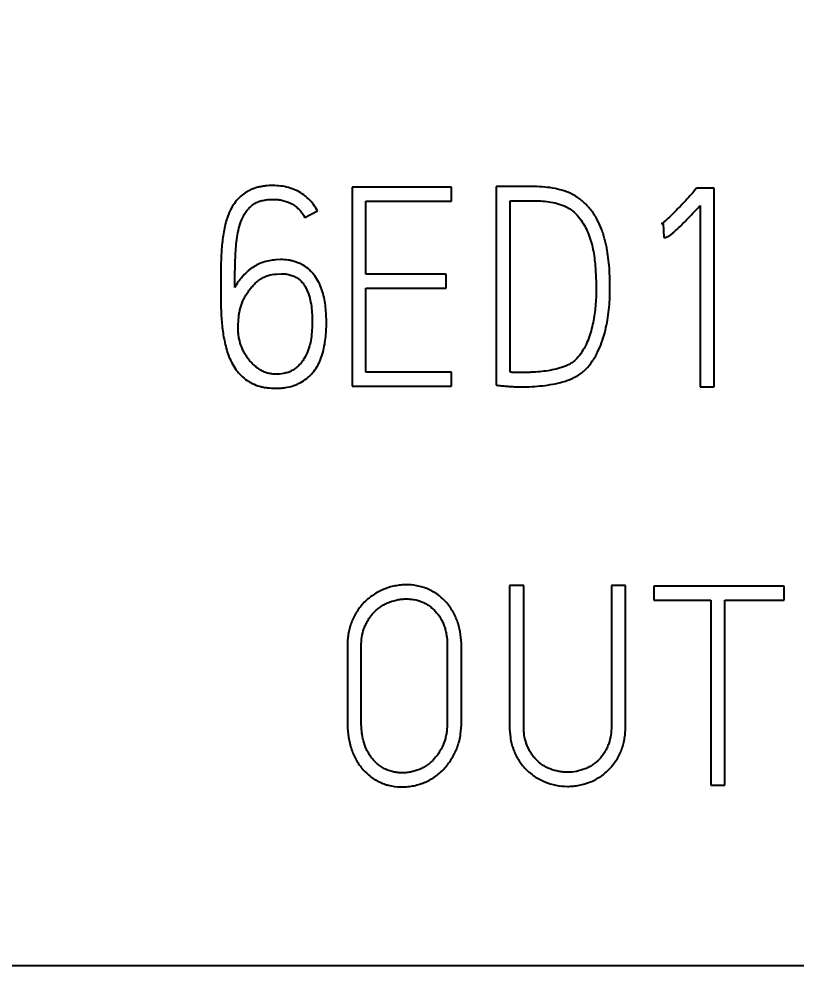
# Model space of a CAD drawing. Extents: x 0 to 420, y 0 to 297.
# Drawn here: x 139.41 to 145.64, y 165.51 to 173.28 of the extents above; entities that cross this region are included whole.
import ezdxf

# ---------------------------------------------------------------- set-up
doc = ezdxf.new("R2010")
doc.units = 0
doc.header["$LTSCALE"] = 23.1
for name, color, linetype in [('10000_FRONT', 7, 'CONTINUOUS'), ('10100_DIM_FRONT', 7, 'CONTINUOUS'), ('10500_FRONT_LABELING', 7, 'CONTINUOUS')]:
    doc.layers.add(name, color=color, linetype=linetype)
doc.styles.get("Standard").update_dxf_attribs({"font": 'txt', "width": 0.8})
doc.dimstyles.new('DIMSTYLE_1', dxfattribs={"dimtxt": 3.5, "dimasz": 3.5, "dimexe": 0.18, "dimexo": 0.0625, "dimgap": 0.09, "dimtad": 1, "dimtxsty": 'STANDARD', "dimcen": 0.09, "dimazin": 3, "dimtp": 0.05, "dimtm": 0.05, "dimtfac": 1, "dimtofl": 0, "dimtmove": 0, "dimatfit": 3, "dimtolj": 1})

# ---------------------------------------------------------------- blocks, each defined once
blk = doc.blocks.new('*D1')
at = {"layer": '10100_DIM_FRONT', "linetype": 'CONTINUOUS'}
for p, q in [((161.977533, 187.833527), (161.977533, 124.539487)), ((82.477533, 147.384527), (82.477533, 124.539487)), ((82.477533, 126.539487), (122.227533, 126.539487)), ((161.977533, 126.539487), (122.227533, 126.539487))]:
    blk.add_line(p, q, dxfattribs=at)
for points in [[(85.977533, 127.039487), (82.477533, 126.539487), (85.977533, 126.039487)], [(158.477533, 126.039487), (161.977533, 126.539487), (158.477533, 127.039487)]]:
    blk.add_solid(points, dxfattribs=at)
at = {"layer": '10100_DIM_FRONT', "linetype": 'CONTINUOUS', "width": 0.714286}
blk.add_text('79,5', height=3.5, dxfattribs=at).set_placement((118.396875, 127.414487))

msp = doc.modelspace()

# ---------------------------------------------------------------- linework, layer by layer
at = {"layer": '10000_FRONT', "color": 7, "linetype": 'CONTINUOUS'}
msp.add_line((90.4775, 165.6871), (161.9775, 165.6871), dxfattribs=at)
at = {"layer": '10500_FRONT_LABELING', "color": 7, "linetype": 'CONTINUOUS'}
for p, q in [((142.0742, 171.9345), (142.0742, 170.339)), ((142.8709, 171.9345), (142.0742, 171.9345)), ((142.8709, 171.8214), (142.8709, 171.9345)), ((143.4723, 171.9412), (143.2282, 171.939)), ((143.2282, 171.939), (143.2282, 170.3456)), ((144.837, 171.9256), (144.8215, 171.9079)), ((144.9768, 171.9256), (144.837, 171.9256)), ((144.9768, 170.3323), (144.9768, 171.9256)), ((143.3413, 170.4499), (143.3413, 171.8258)), ((143.3413, 171.8258), (143.5166, 171.8258)), ((142.1852, 171.2355), (142.1852, 171.8214)), ((142.1852, 171.8214), (142.8709, 171.8214)), ((144.8659, 171.7881), (144.8659, 170.3323)), ((141.6947, 171.6904), (141.7968, 171.7437)), ((144.5552, 171.6394), (144.5685, 171.6438)), ((144.5685, 171.6438), (144.5752, 171.5306)), ((141.4994, 171.3531), (141.4595, 171.3509)), ((141.4684, 171.2377), (141.5039, 171.2399)), ((142.8287, 171.2355), (142.1852, 171.2355)), ((142.8287, 171.1245), (142.8287, 171.2355)), ((142.1852, 170.4499), (142.1852, 171.1245)), ((142.1852, 171.1245), (142.8287, 171.1245)), ((142.8709, 170.4499), (142.1852, 170.4499)), ((142.8709, 170.339), (142.8709, 170.4499)), ((142.0742, 170.339), (142.8709, 170.339)), ((144.8659, 170.3323), (144.9768, 170.3323)), ((143.3369, 168.7367), (143.3369, 167.6094)), ((143.4501, 168.7367), (143.3369, 168.7367)), ((143.4501, 167.6094), (143.4501, 168.7367)), ((144.1535, 168.7367), (144.1535, 167.6094)), ((144.2667, 168.7367), (144.1535, 168.7367)), ((144.2667, 167.6094), (144.2667, 168.7367)), ((144.4931, 168.7323), (144.4931, 168.6191)), ((145.5383, 168.7323), (144.4931, 168.7323)), ((145.5383, 168.6191), (145.5383, 168.7323)), ((144.4931, 168.6191), (144.9502, 168.6191)), ((144.9502, 168.6191), (144.9502, 167.1345)), ((145.0634, 167.1345), (145.0634, 168.6191)), ((145.0634, 168.6191), (145.5383, 168.6191)), ((142.0365, 168.2508), (142.0365, 167.6405)), ((142.1474, 167.6405), (142.1474, 168.2508)), ((142.8376, 168.2508), (142.8376, 167.6405)), ((142.9508, 167.6405), (142.9508, 168.2508)), ((144.9502, 167.1345), (145.0634, 167.1345))]:
    msp.add_line(p, q, dxfattribs=at)
for points, knots in [([(141.7968, 171.7437), (141.7873, 171.7622), (141.7763, 171.7796), (141.7518, 171.8126), (141.7381, 171.828), (141.7079, 171.8567), (141.6918, 171.8695), (141.6576, 171.8923), (141.6396, 171.9023), (141.5828, 171.9282), (141.5431, 171.939), (141.4812, 171.9467), (141.4605, 171.9478), (141.4195, 171.9479), (141.399, 171.9468), (141.3684, 171.9435), (141.3582, 171.9421), (141.3379, 171.9385), (141.3277, 171.9363), (141.2975, 171.9285), (141.2781, 171.9216), (141.2501, 171.9085), (141.241, 171.9037), (141.2231, 171.8932), (141.2143, 171.8875), (141.1891, 171.8694), (141.1736, 171.8559), (141.1454, 171.8259), (141.1326, 171.8092), (141.1101, 171.7746), (141.1002, 171.7566), (141.0874, 171.7286), (141.0835, 171.719), (141.0761, 171.6997), (141.0727, 171.6899), (141.0633, 171.6603), (141.058, 171.6405), (141.0487, 171.6006), (141.0447, 171.5805), (141.0382, 171.5402), (141.0355, 171.5199), (141.0311, 171.4793), (141.0292, 171.459), (141.0261, 171.4182), (141.0249, 171.3977), (141.0222, 171.3362), (141.0215, 171.2951), (141.0204, 171.213), (141.0201, 171.172), (141.0201, 171.0901), (141.0206, 171.0491), (141.0219, 170.9673), (141.0229, 170.9264), (141.0271, 170.8653), (141.0289, 170.8449), (141.0332, 170.8043), (141.0357, 170.784), (141.0417, 170.7435), (141.0453, 170.7233), (141.0538, 170.683), (141.0587, 170.6629), (141.0698, 170.6229), (141.076, 170.6029), (141.0871, 170.5731), (141.0911, 170.5632), (141.0997, 170.5438), (141.1043, 170.5343), (141.1191, 170.5063), (141.1302, 170.4883), (141.1489, 170.4625), (141.1555, 170.4541), (141.1692, 170.438), (141.1764, 170.4304), (141.199, 170.4084), (141.2155, 170.3953), (141.2418, 170.3775), (141.2509, 170.3719), (141.2695, 170.3617), (141.2789, 170.357), (141.3078, 170.3444), (141.3279, 170.3378), (141.3589, 170.3306), (141.3694, 170.3286), (141.3903, 170.3255), (141.4218, 170.3218), (141.4533, 170.3209), (141.4848, 170.3216), (141.4954, 170.3222), (141.5164, 170.3239), (141.527, 170.3251), (141.5585, 170.3298), (141.5791, 170.3345), (141.6092, 170.344), (141.6191, 170.3476), (141.6387, 170.3557), (141.6484, 170.3603), (141.6766, 170.3751), (141.6942, 170.3866), (141.7187, 170.4062), (141.7266, 170.4132), (141.7418, 170.4278), (141.7492, 170.4356), (141.7699, 170.4598), (141.782, 170.4771), (141.7981, 170.5043), (141.8031, 170.5136), (141.8124, 170.5327), (141.8167, 170.5424), (141.8365, 170.5914), (141.8468, 170.632), (141.8576, 170.6943), (141.8604, 170.7153), (141.8646, 170.7572), (141.866, 170.7781), (141.8677, 170.82), (141.868, 170.8409), (141.8676, 170.8828), (141.8662, 170.9246), (141.8623, 170.9664), (141.8568, 171.0081), (141.8532, 171.0291), (141.8441, 171.0703), (141.8387, 171.0907), (141.8286, 171.1206), (141.8249, 171.1305), (141.8168, 171.1501), (141.8124, 171.1598), (141.7981, 171.1881), (141.7873, 171.206), (141.7688, 171.2314), (141.7622, 171.2396), (141.7483, 171.2554), (141.7409, 171.263), (141.7175, 171.2848), (141.7006, 171.2975), (141.6734, 171.3136), (141.6639, 171.3185), (141.6444, 171.3271), (141.6246, 171.3347), (141.6043, 171.3404), (141.5839, 171.3454), (141.5735, 171.3476), (141.5422, 171.3527), (141.5208, 171.3543), (141.4994, 171.3531)], [0, 0, 0, 0, 0.015625, 0.015625, 0.03125, 0.03125, 0.046875, 0.046875, 0.0625, 0.0625, 0.09375, 0.09375, 0.109375, 0.109375, 0.125, 0.125, 0.132812, 0.132812, 0.140625, 0.140625, 0.15625, 0.15625, 0.164062, 0.164062, 0.171875, 0.171875, 0.1875, 0.1875, 0.203125, 0.203125, 0.21875, 0.21875, 0.226562, 0.226562, 0.234375, 0.234375, 0.25, 0.25, 0.265625, 0.265625, 0.28125, 0.28125, 0.296875, 0.296875, 0.3125, 0.3125, 0.34375, 0.34375, 0.375, 0.375, 0.40625, 0.40625, 0.4375, 0.4375, 0.453125, 0.453125, 0.46875, 0.46875, 0.484375, 0.484375, 0.5, 0.5, 0.515625, 0.515625, 0.523438, 0.523438, 0.53125, 0.53125, 0.546875, 0.546875, 0.554688, 0.554688, 0.5625, 0.5625, 0.578125, 0.578125, 0.585938, 0.585938, 0.59375, 0.59375, 0.609375, 0.609375, 0.617188, 0.617188, 0.625, 0.640625, 0.640625, 0.648438, 0.648438, 0.65625, 0.65625, 0.671875, 0.671875, 0.679688, 0.679688, 0.6875, 0.6875, 0.703125, 0.703125, 0.710938, 0.710938, 0.71875, 0.71875, 0.734375, 0.734375, 0.742188, 0.742188, 0.75, 0.75, 0.78125, 0.78125, 0.796875, 0.796875, 0.8125, 0.8125, 0.828125, 0.828125, 0.84375, 0.859375, 0.859375, 0.875, 0.875, 0.890625, 0.890625, 0.898438, 0.898438, 0.90625, 0.90625, 0.921875, 0.921875, 0.929688, 0.929688, 0.9375, 0.9375, 0.953125, 0.953125, 0.960938, 0.960938, 0.96875, 0.976562, 0.976562, 0.984375, 0.984375, 1, 1, 1, 1]), ([(143.2282, 170.3456), (143.242, 170.3442), (143.2559, 170.3429), (143.2836, 170.3403), (143.2975, 170.339), (143.3252, 170.3365), (143.339, 170.3354), (143.3667, 170.3337), (143.3805, 170.3332), (143.4219, 170.3321), (143.4495, 170.3321), (143.5046, 170.3337), (143.5321, 170.3351), (143.5871, 170.3397), (143.6145, 170.3428), (143.6693, 170.3509), (143.6966, 170.356), (143.7375, 170.3652), (143.7511, 170.3686), (143.7783, 170.3763), (143.7917, 170.3806), (143.818, 170.3903), (143.831, 170.3957), (143.8563, 170.4075), (143.8688, 170.414), (143.893, 170.4283), (143.9048, 170.4363), (143.9269, 170.4536), (143.9373, 170.4628), (143.9669, 170.4922), (143.9843, 170.5141), (144.008, 170.5491), (144.0154, 170.561), (144.0295, 170.5851), (144.0361, 170.5974), (144.0548, 170.6347), (144.0656, 170.6603), (144.0846, 170.7128), (144.0929, 170.7398), (144.1074, 170.7937), (144.1136, 170.8208), (144.1239, 170.8753), (144.128, 170.9027), (144.1347, 170.9577), (144.1374, 170.9852), (144.1411, 171.0406), (144.1421, 171.0684), (144.1426, 171.1242), (144.1421, 171.1522), (144.1409, 171.208), (144.1402, 171.2359), (144.137, 171.2915), (144.1345, 171.3191), (144.1284, 171.3743), (144.1246, 171.4019), (144.1172, 171.4429), (144.1145, 171.4566), (144.1086, 171.4838), (144.1054, 171.4974), (144.0985, 171.5245), (144.0948, 171.538), (144.0866, 171.565), (144.0822, 171.5784), (144.0675, 171.6179), (144.056, 171.6435), (144.0364, 171.6806), (144.0295, 171.6928), (144.0146, 171.7167), (144.0066, 171.7285), (143.9899, 171.751), (143.9811, 171.7619), (143.9627, 171.783), (143.9532, 171.7931), (143.9333, 171.8126), (143.9229, 171.822), (143.9066, 171.8352), (143.901, 171.8395), (143.8896, 171.8479), (143.8837, 171.8519), (143.854, 171.8712), (143.8289, 171.8837), (143.79, 171.8994), (143.7768, 171.9042), (143.75, 171.9128), (143.7363, 171.9166), (143.6952, 171.9264), (143.6676, 171.9306), (143.612, 171.9363), (143.5841, 171.938), (143.5422, 171.9399), (143.5283, 171.9404), (143.5003, 171.9411), (143.4863, 171.9413), (143.4723, 171.9412)], [0, 0, 0, 0, 0.015625, 0.015625, 0.03125, 0.03125, 0.046875, 0.046875, 0.0625, 0.0625, 0.09375, 0.09375, 0.125, 0.125, 0.15625, 0.15625, 0.1875, 0.1875, 0.203125, 0.203125, 0.21875, 0.21875, 0.234375, 0.234375, 0.25, 0.25, 0.265625, 0.265625, 0.28125, 0.28125, 0.3125, 0.3125, 0.328125, 0.328125, 0.34375, 0.34375, 0.375, 0.375, 0.40625, 0.40625, 0.4375, 0.4375, 0.46875, 0.46875, 0.5, 0.5, 0.53125, 0.53125, 0.5625, 0.5625, 0.59375, 0.59375, 0.625, 0.625, 0.65625, 0.65625, 0.671875, 0.671875, 0.6875, 0.6875, 0.703125, 0.703125, 0.71875, 0.71875, 0.75, 0.75, 0.765625, 0.765625, 0.78125, 0.78125, 0.796875, 0.796875, 0.8125, 0.8125, 0.828125, 0.828125, 0.835938, 0.835938, 0.84375, 0.84375, 0.875, 0.875, 0.890625, 0.890625, 0.90625, 0.90625, 0.9375, 0.9375, 0.96875, 0.96875, 0.984375, 0.984375, 1, 1, 1, 1]), ([(144.8215, 171.9079), (144.8111, 171.896), (144.8004, 171.8845), (144.7791, 171.8612), (144.7684, 171.8495), (144.7364, 171.8147), (144.7149, 171.7916), (144.6714, 171.7458), (144.6496, 171.723), (144.6156, 171.6901), (144.6041, 171.6794), (144.5863, 171.6638), (144.5803, 171.6586), (144.5682, 171.6486), (144.562, 171.6437), (144.5552, 171.6394)], [0, 0, 0, 0, 0.125, 0.125, 0.25, 0.25, 0.5, 0.5, 0.75, 0.75, 0.875, 0.875, 0.9375, 0.9375, 1, 1, 1, 1]), ([(141.1333, 171.129), (141.1332, 171.1781), (141.1338, 171.2271), (141.1355, 171.3007), (141.1363, 171.3252), (141.1381, 171.3742), (141.1392, 171.3987), (141.1422, 171.4477), (141.1442, 171.4721), (141.1498, 171.521), (141.1536, 171.5454), (141.1632, 171.5933), (141.169, 171.617), (141.1839, 171.6635), (141.193, 171.6863), (141.2109, 171.7191), (141.2175, 171.7296), (141.2319, 171.7496), (141.2398, 171.7592), (141.2528, 171.7726), (141.2573, 171.7769), (141.2667, 171.7851), (141.2715, 171.7889), (141.2864, 171.7997), (141.297, 171.806), (141.3137, 171.814), (141.3195, 171.8164), (141.3312, 171.8208), (141.3371, 171.8227), (141.3549, 171.8279), (141.367, 171.8304), (141.3914, 171.8343), (141.4037, 171.8356), (141.4285, 171.8369), (141.4409, 171.8371), (141.4656, 171.8363), (141.4779, 171.8353), (141.5025, 171.8318), (141.5147, 171.8294), (141.5507, 171.8197), (141.5735, 171.8103), (141.6004, 171.7947), (141.6057, 171.7913), (141.6159, 171.7843), (141.6209, 171.7807), (141.6353, 171.7692), (141.6443, 171.7608), (141.6611, 171.7427), (141.6689, 171.7329), (141.6829, 171.7124), (141.6892, 171.7016), (141.6947, 171.6904)], [0, 0, 0, 0, 0.125, 0.125, 0.1875, 0.1875, 0.25, 0.25, 0.3125, 0.3125, 0.375, 0.375, 0.4375, 0.4375, 0.5, 0.5, 0.53125, 0.53125, 0.5625, 0.5625, 0.578125, 0.578125, 0.59375, 0.59375, 0.625, 0.625, 0.640625, 0.640625, 0.65625, 0.65625, 0.6875, 0.6875, 0.71875, 0.71875, 0.75, 0.75, 0.78125, 0.78125, 0.8125, 0.8125, 0.875, 0.875, 0.890625, 0.890625, 0.90625, 0.90625, 0.9375, 0.9375, 0.96875, 0.96875, 1, 1, 1, 1]), ([(143.5166, 171.8258), (143.5393, 171.8258), (143.562, 171.8252), (143.6071, 171.8227), (143.6296, 171.8211), (143.6744, 171.8154), (143.6967, 171.8112), (143.7297, 171.8015), (143.7405, 171.7979), (143.7618, 171.7898), (143.7723, 171.7854), (143.7928, 171.7756), (143.8028, 171.7702), (143.8224, 171.7584), (143.8319, 171.7519), (143.8591, 171.731), (143.8752, 171.7151), (143.9043, 171.6803), (143.9174, 171.6613), (143.9407, 171.6224), (143.9512, 171.6023), (143.9695, 171.561), (143.9774, 171.5397), (143.9912, 171.4962), (143.997, 171.4742), (144.0071, 171.4301), (144.0113, 171.408), (144.0179, 171.3635), (144.0204, 171.3412), (144.0244, 171.2965), (144.0259, 171.2741), (144.0284, 171.2292), (144.0294, 171.2067), (144.0309, 171.1617), (144.0314, 171.1391), (144.0316, 171.094), (144.0313, 171.0714), (144.0295, 171.0264), (144.028, 171.004), (144.0239, 170.9593), (144.0188, 170.9148), (144.0113, 170.8706), (144.0022, 170.8265), (143.9969, 170.8046), (143.9786, 170.7391), (143.9634, 170.6966), (143.932, 170.6361), (143.9204, 170.6167), (143.8942, 170.5803), (143.8797, 170.5631), (143.8587, 170.5439), (143.8543, 170.5402), (143.8454, 170.533), (143.8319, 170.5228), (143.8175, 170.5139), (143.7975, 170.5036), (143.787, 170.4993), (143.7657, 170.4914), (143.7549, 170.4876), (143.7224, 170.4776), (143.7005, 170.4725), (143.6565, 170.4635), (143.6343, 170.4599), (143.5898, 170.4541), (143.5674, 170.4519), (143.5336, 170.4499), (143.5223, 170.4494), (143.4997, 170.4485), (143.4884, 170.4482), (143.4544, 170.4476), (143.4318, 170.4477), (143.3979, 170.4477), (143.3866, 170.4476), (143.3639, 170.4481), (143.3526, 170.4487), (143.3413, 170.4499)], [0, 0, 0, 0, 0.03125, 0.03125, 0.0625, 0.0625, 0.09375, 0.09375, 0.109375, 0.109375, 0.125, 0.125, 0.140625, 0.140625, 0.15625, 0.15625, 0.1875, 0.1875, 0.21875, 0.21875, 0.25, 0.25, 0.28125, 0.28125, 0.3125, 0.3125, 0.34375, 0.34375, 0.375, 0.375, 0.40625, 0.40625, 0.4375, 0.4375, 0.46875, 0.46875, 0.5, 0.5, 0.53125, 0.53125, 0.5625, 0.59375, 0.59375, 0.625, 0.625, 0.6875, 0.6875, 0.71875, 0.71875, 0.75, 0.75, 0.757812, 0.757812, 0.765625, 0.78125, 0.78125, 0.796875, 0.796875, 0.8125, 0.8125, 0.84375, 0.84375, 0.875, 0.875, 0.90625, 0.90625, 0.921875, 0.921875, 0.9375, 0.9375, 0.96875, 0.96875, 0.984375, 0.984375, 1, 1, 1, 1]), ([(144.5752, 171.5306), (144.5794, 171.5307), (144.5834, 171.5313), (144.5915, 171.533), (144.5955, 171.534), (144.6033, 171.5368), (144.607, 171.5387), (144.6141, 171.5427), (144.6175, 171.545), (144.6276, 171.552), (144.6341, 171.5571), (144.6469, 171.5674), (144.6531, 171.5727), (144.6715, 171.5889), (144.6835, 171.6001), (144.7071, 171.6227), (144.7187, 171.6342), (144.7534, 171.669), (144.7761, 171.6926), (144.8212, 171.7401), (144.8436, 171.7641), (144.8659, 171.7881)], [0, 0, 0, 0, 0.03125, 0.03125, 0.0625, 0.0625, 0.09375, 0.09375, 0.125, 0.125, 0.1875, 0.1875, 0.25, 0.25, 0.375, 0.375, 0.5, 0.5, 0.75, 0.75, 1, 1, 1, 1]), ([(141.4595, 171.3509), (141.4248, 171.349), (141.3912, 171.3422), (141.3423, 171.3254), (141.3262, 171.3186), (141.2956, 171.3029), (141.281, 171.2941), (141.2601, 171.279), (141.2534, 171.2737), (141.2402, 171.2626), (141.2337, 171.2568), (141.2149, 171.239), (141.203, 171.2266), (141.1857, 171.2075), (141.18, 171.2011), (141.1692, 171.1878), (141.164, 171.181), (141.1495, 171.1598), (141.1408, 171.1448), (141.1333, 171.129)], [0, 0, 0, 0, 0.25, 0.25, 0.375, 0.375, 0.5, 0.5, 0.5625, 0.5625, 0.625, 0.625, 0.75, 0.75, 0.8125, 0.8125, 0.875, 0.875, 1, 1, 1, 1]), ([(141.5039, 171.2399), (141.5156, 171.2407), (141.5271, 171.2401), (141.55, 171.2372), (141.5613, 171.235), (141.5838, 171.2292), (141.5949, 171.2256), (141.6161, 171.2168), (141.6262, 171.2114), (141.6455, 171.1987), (141.6547, 171.1913), (141.6711, 171.1751), (141.6786, 171.1663), (141.6922, 171.1475), (141.6983, 171.1376), (141.7091, 171.1172), (141.7139, 171.1068), (141.7224, 171.0854), (141.7262, 171.0745), (141.7328, 171.0524), (141.7356, 171.0411), (141.743, 171.0073), (141.7465, 170.9847), (141.7517, 170.9392), (141.7533, 170.9163), (141.7545, 170.8819), (141.7547, 170.8704), (141.7547, 170.8474), (141.7545, 170.8359), (141.7533, 170.8013), (141.7514, 170.7785), (141.7468, 170.7329), (141.7438, 170.7102), (141.7367, 170.6765), (141.7339, 170.6654), (141.7274, 170.6432), (141.7237, 170.6321), (141.7115, 170.5996), (141.7019, 170.5786), (141.6838, 170.5489), (141.6771, 170.5393), (141.6627, 170.5211), (141.655, 170.5125), (141.6389, 170.4961), (141.6303, 170.4884), (141.612, 170.4742), (141.6021, 170.4677), (141.5816, 170.4567), (141.571, 170.4522), (141.549, 170.4449), (141.5376, 170.442), (141.5032, 170.4356), (141.4801, 170.4339), (141.4512, 170.4346), (141.4454, 170.4349), (141.4338, 170.4359), (141.4279, 170.4365), (141.4106, 170.4392), (141.3993, 170.4418), (141.3772, 170.4488), (141.3665, 170.4532), (141.3456, 170.4637), (141.3355, 170.4697), (141.3163, 170.4826), (141.3071, 170.4896), (141.2893, 170.5043), (141.2807, 170.5121), (141.2643, 170.5287), (141.2564, 170.5374), (141.2418, 170.5554), (141.2349, 170.5647), (141.222, 170.5838), (141.2159, 170.5937), (141.2047, 170.6141), (141.1996, 170.6246), (141.1856, 170.6565), (141.1783, 170.6784), (141.1696, 170.712), (141.1672, 170.7234), (141.1632, 170.7464), (141.1618, 170.7579), (141.1593, 170.7924), (141.1597, 170.8153), (141.1618, 170.8611), (141.1635, 170.884), (141.1683, 170.9183), (141.1702, 170.9298), (141.1749, 170.9524), (141.1776, 170.9635), (141.1872, 170.9965), (141.1956, 171.0178), (141.2109, 171.0488), (141.2165, 171.059), (141.2286, 171.0787), (141.2351, 171.0882), (141.2486, 171.1069), (141.2555, 171.116), (141.2699, 171.134), (141.2774, 171.1427), (141.2932, 171.1595), (141.3017, 171.1676), (141.3192, 171.1827), (141.3284, 171.1896), (141.3477, 171.2022), (141.3577, 171.2079), (141.3787, 171.2178), (141.3896, 171.2221), (141.4225, 171.2324), (141.4451, 171.2363), (141.4684, 171.2377)], [0, 0, 0, 0, 0.015625, 0.015625, 0.03125, 0.03125, 0.046875, 0.046875, 0.0625, 0.0625, 0.078125, 0.078125, 0.09375, 0.09375, 0.109375, 0.109375, 0.125, 0.125, 0.140625, 0.140625, 0.15625, 0.15625, 0.1875, 0.1875, 0.21875, 0.21875, 0.234375, 0.234375, 0.25, 0.25, 0.28125, 0.28125, 0.3125, 0.3125, 0.328125, 0.328125, 0.34375, 0.34375, 0.375, 0.375, 0.390625, 0.390625, 0.40625, 0.40625, 0.421875, 0.421875, 0.4375, 0.4375, 0.453125, 0.453125, 0.46875, 0.46875, 0.5, 0.5, 0.507812, 0.507812, 0.515625, 0.515625, 0.53125, 0.53125, 0.546875, 0.546875, 0.5625, 0.5625, 0.578125, 0.578125, 0.59375, 0.59375, 0.609375, 0.609375, 0.625, 0.625, 0.640625, 0.640625, 0.65625, 0.65625, 0.6875, 0.6875, 0.703125, 0.703125, 0.71875, 0.71875, 0.75, 0.75, 0.78125, 0.78125, 0.796875, 0.796875, 0.8125, 0.8125, 0.84375, 0.84375, 0.859375, 0.859375, 0.875, 0.875, 0.890625, 0.890625, 0.90625, 0.90625, 0.921875, 0.921875, 0.9375, 0.9375, 0.953125, 0.953125, 0.96875, 0.96875, 1, 1, 1, 1]), ([(142.9508, 168.2508), (142.9508, 168.3136), (142.9427, 168.3751), (142.9186, 168.4499), (142.9131, 168.4646), (142.9008, 168.4933), (142.8872, 168.5213), (142.8709, 168.5479), (142.853, 168.5736), (142.8432, 168.5861), (142.8226, 168.6097), (142.8118, 168.6209), (142.7892, 168.6423), (142.7773, 168.6524), (142.7585, 168.6665), (142.7521, 168.6709), (142.7389, 168.6796), (142.7322, 168.6837), (142.7116, 168.6954), (142.6975, 168.7024), (142.6687, 168.7147), (142.6541, 168.72), (142.6241, 168.7291), (142.6087, 168.7329), (142.5621, 168.7416), (142.5308, 168.744), (142.4837, 168.743), (142.468, 168.7418), (142.4366, 168.738), (142.4211, 168.7352), (142.3753, 168.7248), (142.3456, 168.715), (142.3022, 168.696), (142.288, 168.6889), (142.2608, 168.6735), (142.2476, 168.6651), (142.2221, 168.6472), (142.2098, 168.6376), (142.1861, 168.6171), (142.1746, 168.6061), (142.1423, 168.5717), (142.1237, 168.5468), (142.0993, 168.5067), (142.0918, 168.493), (142.0781, 168.4645), (142.0719, 168.4501), (142.0612, 168.4208), (142.0566, 168.4059), (142.0489, 168.3757), (142.0459, 168.3604), (142.041, 168.3293), (142.0393, 168.3136), (142.037, 168.2822), (142.0365, 168.2665), (142.0365, 168.2508)], [0, 0, 0, 0, 0.125, 0.125, 0.15625, 0.15625, 0.1875, 0.21875, 0.21875, 0.25, 0.25, 0.28125, 0.28125, 0.3125, 0.3125, 0.328125, 0.328125, 0.34375, 0.34375, 0.375, 0.375, 0.40625, 0.40625, 0.4375, 0.4375, 0.5, 0.5, 0.53125, 0.53125, 0.5625, 0.5625, 0.625, 0.625, 0.65625, 0.65625, 0.6875, 0.6875, 0.71875, 0.71875, 0.75, 0.75, 0.8125, 0.8125, 0.84375, 0.84375, 0.875, 0.875, 0.90625, 0.90625, 0.9375, 0.9375, 0.96875, 0.96875, 1, 1, 1, 1]), ([(142.1474, 168.2508), (142.1474, 168.2748), (142.149, 168.2986), (142.1559, 168.3456), (142.1614, 168.3687), (142.1733, 168.4028), (142.1779, 168.4141), (142.188, 168.4358), (142.1936, 168.4464), (142.2057, 168.467), (142.2122, 168.477), (142.2263, 168.4964), (142.2339, 168.5059), (142.2582, 168.5326), (142.276, 168.5484), (142.3052, 168.5693), (142.3153, 168.5758), (142.3363, 168.5878), (142.3471, 168.5932), (142.3799, 168.6077), (142.4027, 168.6152), (142.438, 168.6234), (142.4498, 168.6255), (142.4736, 168.6287), (142.4855, 168.6296), (142.5093, 168.6304), (142.5212, 168.6302), (142.5452, 168.6287), (142.5573, 168.6273), (142.5928, 168.6212), (142.6158, 168.6144), (142.6489, 168.6001), (142.6597, 168.5946), (142.6804, 168.5825), (142.7002, 168.569), (142.7184, 168.5535), (142.7359, 168.5369), (142.7443, 168.5282), (142.7677, 168.501), (142.7814, 168.4814), (142.7983, 168.4494), (142.8034, 168.4384), (142.8122, 168.4161), (142.8198, 168.3935), (142.8254, 168.3702), (142.8301, 168.3466), (142.8319, 168.3346), (142.8363, 168.2988), (142.8376, 168.2749), (142.8376, 168.2508)], [0, 0, 0, 0, 0.0625, 0.0625, 0.125, 0.125, 0.15625, 0.15625, 0.1875, 0.1875, 0.21875, 0.21875, 0.25, 0.25, 0.3125, 0.3125, 0.34375, 0.34375, 0.375, 0.375, 0.4375, 0.4375, 0.46875, 0.46875, 0.5, 0.5, 0.53125, 0.53125, 0.5625, 0.5625, 0.625, 0.625, 0.65625, 0.65625, 0.6875, 0.71875, 0.71875, 0.75, 0.75, 0.8125, 0.8125, 0.84375, 0.84375, 0.875, 0.90625, 0.90625, 0.9375, 0.9375, 1, 1, 1, 1]), ([(142.0365, 167.6405), (142.0365, 167.6081), (142.0382, 167.576), (142.046, 167.5122), (142.0521, 167.4807), (142.0654, 167.4339), (142.0705, 167.4185), (142.0821, 167.3884), (142.0885, 167.3737), (142.1029, 167.345), (142.1108, 167.3309), (142.1281, 167.3036), (142.1376, 167.2903), (142.1677, 167.2524), (142.1903, 167.2297), (142.2218, 167.2046), (142.2282, 167.1998), (142.2415, 167.1904), (142.2483, 167.1859), (142.269, 167.1731), (142.2974, 167.1578), (142.3273, 167.1461), (142.3503, 167.1387), (142.3581, 167.1365), (142.3738, 167.1324), (142.3818, 167.1306), (142.4217, 167.123), (142.4539, 167.1206), (142.5025, 167.1217), (142.5188, 167.123), (142.5509, 167.1272), (142.5668, 167.1302), (142.5981, 167.1377), (142.6135, 167.1422), (142.6364, 167.1501), (142.644, 167.1529), (142.6591, 167.159), (142.6666, 167.1623), (142.7033, 167.1793), (142.7306, 167.1961), (142.7687, 167.2255), (142.781, 167.2361), (142.8044, 167.2586), (142.8155, 167.2704), (142.8468, 167.3072), (142.8649, 167.3338), (142.897, 167.3902), (142.9106, 167.4195), (142.9264, 167.4649), (142.931, 167.4803), (142.9386, 167.5116), (142.9416, 167.5276), (142.9487, 167.5757), (142.9508, 167.608), (142.9508, 167.6405)], [0, 0, 0, 0, 0.0625, 0.0625, 0.125, 0.125, 0.15625, 0.15625, 0.1875, 0.1875, 0.21875, 0.21875, 0.25, 0.25, 0.3125, 0.3125, 0.328125, 0.328125, 0.34375, 0.34375, 0.375, 0.40625, 0.40625, 0.421875, 0.421875, 0.4375, 0.4375, 0.5, 0.5, 0.53125, 0.53125, 0.5625, 0.5625, 0.59375, 0.59375, 0.609375, 0.609375, 0.625, 0.625, 0.6875, 0.6875, 0.71875, 0.71875, 0.75, 0.75, 0.8125, 0.8125, 0.875, 0.875, 0.90625, 0.90625, 0.9375, 0.9375, 1, 1, 1, 1]), ([(142.8376, 167.6405), (142.8376, 167.6155), (142.8361, 167.5907), (142.8312, 167.5538), (142.8291, 167.5416), (142.8237, 167.5173), (142.8205, 167.5052), (142.809, 167.4694), (142.7992, 167.4465), (142.7817, 167.4137), (142.7754, 167.403), (142.7617, 167.3822), (142.7543, 167.372), (142.7307, 167.3429), (142.7133, 167.3255), (142.6844, 167.3021), (142.6743, 167.2949), (142.6531, 167.2814), (142.6421, 167.2753), (142.6085, 167.2592), (142.585, 167.2509), (142.5486, 167.2419), (142.5362, 167.2394), (142.5115, 167.236), (142.4992, 167.235), (142.4744, 167.2342), (142.462, 167.2344), (142.437, 167.2362), (142.4245, 167.2378), (142.3878, 167.2447), (142.3641, 167.2523), (142.33, 167.2685), (142.3191, 167.2746), (142.2984, 167.2882), (142.2885, 167.2957), (142.2695, 167.3118), (142.2604, 167.3205), (142.2433, 167.3388), (142.2273, 167.3578), (142.2133, 167.3784), (142.2003, 167.3998), (142.1944, 167.4109), (142.1787, 167.4448), (142.1707, 167.4682), (142.1614, 167.5044), (142.1588, 167.5167), (142.1544, 167.5412), (142.1527, 167.5536), (142.1486, 167.5906), (142.1474, 167.6155), (142.1474, 167.6405)], [0, 0, 0, 0, 0.0625, 0.0625, 0.09375, 0.09375, 0.125, 0.125, 0.1875, 0.1875, 0.21875, 0.21875, 0.25, 0.25, 0.3125, 0.3125, 0.34375, 0.34375, 0.375, 0.375, 0.4375, 0.4375, 0.46875, 0.46875, 0.5, 0.5, 0.53125, 0.53125, 0.5625, 0.5625, 0.625, 0.625, 0.65625, 0.65625, 0.6875, 0.6875, 0.71875, 0.71875, 0.75, 0.78125, 0.78125, 0.8125, 0.8125, 0.875, 0.875, 0.90625, 0.90625, 0.9375, 0.9375, 1, 1, 1, 1]), ([(143.3369, 167.6094), (143.3369, 167.578), (143.3389, 167.5469), (143.3459, 167.5007), (143.3489, 167.4855), (143.3546, 167.4627), (143.3567, 167.4552), (143.3614, 167.4402), (143.3639, 167.4327), (143.3774, 167.3958), (143.3911, 167.3679), (143.4155, 167.3282), (143.4243, 167.3154), (143.4433, 167.2906), (143.4537, 167.2785), (143.4863, 167.2446), (143.5102, 167.2246), (143.549, 167.1981), (143.5625, 167.1899), (143.5903, 167.175), (143.6044, 167.1683), (143.6477, 167.1504), (143.6776, 167.1413), (143.7396, 167.1288), (143.7707, 167.1257), (143.8174, 167.1256), (143.833, 167.1263), (143.8643, 167.1293), (143.88, 167.1317), (143.9261, 167.1408), (143.956, 167.1497), (143.9994, 167.1674), (144.0137, 167.1741), (144.0415, 167.189), (144.0549, 167.1971), (144.0934, 167.2234), (144.1172, 167.2435), (144.1443, 167.2719), (144.1496, 167.2778), (144.1599, 167.2897), (144.1648, 167.2958), (144.179, 167.3145), (144.1878, 167.3274), (144.2041, 167.354), (144.2116, 167.3677), (144.2253, 167.3958), (144.2316, 167.4104), (144.2423, 167.4398), (144.2469, 167.4547), (144.2545, 167.4849), (144.2576, 167.5001), (144.2623, 167.531), (144.264, 167.5466), (144.2662, 167.578), (144.2667, 167.5937), (144.2667, 167.6094)], [0, 0, 0, 0, 0.0625, 0.0625, 0.09375, 0.09375, 0.109375, 0.109375, 0.125, 0.125, 0.1875, 0.1875, 0.21875, 0.21875, 0.25, 0.25, 0.3125, 0.3125, 0.34375, 0.34375, 0.375, 0.375, 0.4375, 0.4375, 0.5, 0.5, 0.53125, 0.53125, 0.5625, 0.5625, 0.625, 0.625, 0.65625, 0.65625, 0.6875, 0.6875, 0.75, 0.75, 0.765625, 0.765625, 0.78125, 0.78125, 0.8125, 0.8125, 0.84375, 0.84375, 0.875, 0.875, 0.90625, 0.90625, 0.9375, 0.9375, 0.96875, 0.96875, 1, 1, 1, 1]), ([(144.1535, 167.6094), (144.1535, 167.5855), (144.1521, 167.5618), (144.1454, 167.5151), (144.1402, 167.492), (144.1285, 167.4582), (144.1239, 167.4469), (144.1138, 167.4252), (144.1082, 167.4147), (144.0961, 167.3942), (144.0896, 167.3842), (144.0755, 167.3649), (144.0678, 167.3555), (144.0433, 167.3291), (144.0252, 167.3137), (143.9957, 167.2934), (143.9855, 167.2871), (143.9642, 167.2758), (143.9533, 167.2707), (143.92, 167.2574), (143.8971, 167.2506), (143.8498, 167.2412), (143.8261, 167.2388), (143.7904, 167.2388), (143.7785, 167.2394), (143.7546, 167.2418), (143.7426, 167.2436), (143.7074, 167.2504), (143.6845, 167.2571), (143.6513, 167.2703), (143.6403, 167.2753), (143.619, 167.2866), (143.6088, 167.2928), (143.5794, 167.3129), (143.5613, 167.3282), (143.5367, 167.3545), (143.529, 167.3638), (143.5147, 167.3831), (143.5082, 167.393), (143.496, 167.4135), (143.4904, 167.4241), (143.4802, 167.4458), (143.4756, 167.457), (143.4638, 167.4908), (143.4584, 167.514), (143.4533, 167.5495), (143.452, 167.5614), (143.4504, 167.5854), (143.4501, 167.5974), (143.4501, 167.6094)], [0, 0, 0, 0, 0.0625, 0.0625, 0.125, 0.125, 0.15625, 0.15625, 0.1875, 0.1875, 0.21875, 0.21875, 0.25, 0.25, 0.3125, 0.3125, 0.34375, 0.34375, 0.375, 0.375, 0.4375, 0.4375, 0.5, 0.5, 0.53125, 0.53125, 0.5625, 0.5625, 0.625, 0.625, 0.65625, 0.65625, 0.6875, 0.6875, 0.75, 0.75, 0.78125, 0.78125, 0.8125, 0.8125, 0.84375, 0.84375, 0.875, 0.875, 0.9375, 0.9375, 0.96875, 0.96875, 1, 1, 1, 1])]:
    msp.add_open_spline(points, degree=3, knots=knots, dxfattribs=at)

# ---------------------------------------------------------------- dimensions: what is measured, and where the dimension line sits
at = {"layer": '10100_DIM_FRONT', "linetype": 'CONTINUOUS'}
dim = msp.add_linear_dim(base=(161.9775, 126.5395), p1=(82.4775, 147.3845), p2=(161.9775, 187.8335), text='79,5', dimstyle='DIMSTYLE_1', dxfattribs=at)
dim.commit()
dim.dimension.update_dxf_attribs({"geometry": '*D1', "text_midpoint": (123.3969, 129.1645), "dimtype": 160})

doc.saveas('drawing.dxf')
